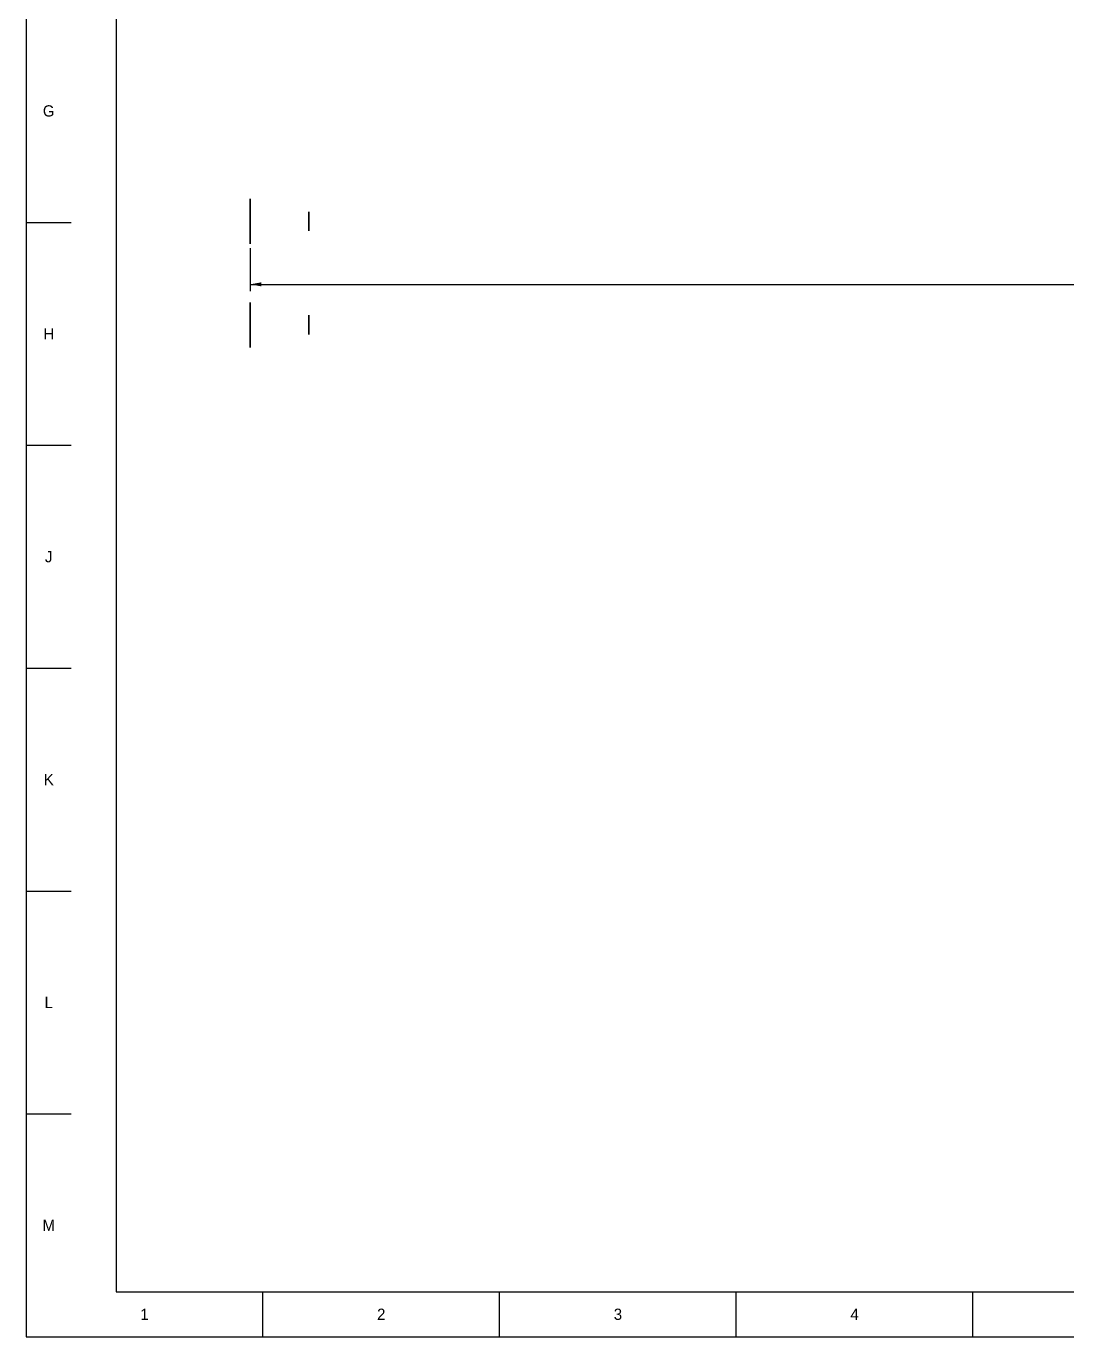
# Model space of a CAD drawing. Extents: x 0 to 1682, y 0 to 1188.
# Drawn here: x 0 to 462, y 0 to 582 of the extents above; entities that cross this region are included whole.
import ezdxf
from ezdxf.enums import TextEntityAlignment as Align

# ---------------------------------------------------------------- set-up
doc = ezdxf.new("R2010")
doc.units = 0
for name, color, linetype in [('COTAS', 7, 'CONTINUOUS'), ('FINA', 7, 'CONTINUOUS'), ('NORMA', 7, 'CONTINUOUS'), ('TEXTO', 7, 'CONTINUOUS'), ('VISIBLE', 7, 'CONTINUOUS')]:
    doc.layers.add(name, color=color, linetype=linetype)

msp = doc.modelspace()

# ---------------------------------------------------------------- linework, layer by layer
at = {"layer": 'COTAS'}
for p, q in [((99.4796, 483.4647), (99.4796, 464.4647)), ((99.4796, 467.4647), (929.4796, 467.4647))]:
    msp.add_line(p, q, dxfattribs=at)
msp.add_solid([(99.4796, 467.4647), (104.4796, 468.3647), (104.4796, 466.5647)], dxfattribs=at)
at = {"layer": 'FINA'}
for p, q in [((0, 1188), (0, 0)), ((0, 495), (20, 495)), ((0, 396), (20, 396)), ((0, 297), (20, 297)), ((0, 198), (20, 198)), ((0, 99), (20, 99)), ((105.125, 0), (105.125, 20)), ((210.25, 0), (210.25, 20)), ((315.375, 0), (315.375, 20)), ((420.5, 0), (420.5, 20)), ((0, 0), (1682, 0))]:
    msp.add_line(p, q, dxfattribs=at)
at = {"layer": 'NORMA'}
for p, q in [((40, 1168), (40, 20)), ((40, 20), (1662, 20))]:
    msp.add_line(p, q, dxfattribs=at)
at = {"layer": 'VISIBLE'}
for p, q in [((99.4796, 505.4647), (99.4796, 505.3791)), ((99.4796, 505.3791), (99.4796, 505.4647)), ((99.4796, 505.3791), (99.4796, 505.1239)), ((99.4796, 505.1239), (99.4796, 505.3791)), ((99.4796, 505.1239), (99.4796, 504.7034)), ((99.4796, 504.7034), (99.4796, 505.1239)), ((99.4796, 504.7034), (99.4796, 504.1249)), ((99.4796, 504.2727), (99.4796, 504.7034)), ((99.4796, 504.1249), (99.4796, 504.2727)), ((99.4796, 504.1249), (99.4796, 503.5839)), ((99.4796, 503.9392), (99.4796, 504.1249)), ((99.4796, 503.3982), (99.4796, 503.9392)), ((99.4796, 503.5839), (99.4796, 503.3982)), ((99.4796, 503.3982), (99.4796, 502.7561)), ((99.4796, 503.1778), (99.4796, 503.3982)), ((99.4796, 502.5357), (99.4796, 503.1778)), ((99.4796, 502.7561), (99.4796, 502.5357)), ((99.4796, 502.5357), (99.4796, 501.8035)), ((99.4796, 502.2844), (99.4796, 502.5357)), ((99.4796, 501.5523), (99.4796, 502.2844)), ((99.4796, 501.8035), (99.4796, 501.5523)), ((99.4796, 501.5523), (99.4796, 500.7425)), ((99.4796, 501.2744), (99.4796, 501.5523)), ((99.4796, 500.4647), (99.4796, 501.2744)), ((99.4796, 500.7425), (99.4796, 500.4647)), ((99.4796, 500.4647), (99.4796, 500.288)), ((99.4796, 500.288), (99.4796, 500.4647)), ((99.4796, 500.288), (99.4796, 499.5912)), ((99.4796, 500.1649), (99.4796, 500.288)), ((99.4796, 499.4681), (99.4796, 500.1649)), ((99.4796, 499.7147), (99.4796, 499.7516)), ((99.4796, 499.7516), (99.4796, 499.7147)), ((99.4796, 499.6783), (99.4796, 499.7147)), ((99.4796, 499.7147), (99.4796, 499.6783)), ((99.4796, 499.714), (99.4796, 499.7147)), ((99.4796, 499.7147), (99.4796, 499.679)), ((99.4796, 499.6783), (99.4796, 499.714)), ((99.4796, 499.679), (99.4796, 499.6783)), ((99.4796, 499.5698), (99.4796, 499.6783)), ((99.4796, 499.6783), (99.4796, 499.5698)), ((99.4796, 499.6762), (99.4796, 499.6783)), ((99.4796, 499.6783), (99.4796, 499.5719)), ((99.4796, 499.5698), (99.4796, 499.6762)), ((99.4796, 499.5912), (99.4796, 499.4681)), ((99.4796, 499.5719), (99.4796, 499.5698)), ((99.4796, 499.3911), (99.4796, 499.5698)), ((99.4796, 499.5698), (99.4796, 499.3911)), ((99.4796, 499.5665), (99.4796, 499.5698)), ((99.4796, 499.5698), (99.4796, 499.3945)), ((99.4796, 499.3911), (99.4796, 499.5665)), ((99.4796, 499.4681), (99.4796, 499.2915)), ((99.4796, 499.2915), (99.4796, 499.4681)), ((99.4796, 499.3945), (99.4796, 499.3911)), ((99.4796, 499.1453), (99.4796, 499.3911)), ((99.4796, 499.3911), (99.4796, 499.1453)), ((99.4796, 499.3865), (99.4796, 499.3911)), ((99.4796, 499.3911), (99.4796, 499.1499)), ((99.4796, 499.1453), (99.4796, 499.3865)), ((99.4796, 499.2915), (99.4796, 499.105)), ((99.4796, 499.105), (99.4796, 499.2915)), ((99.4796, 499.1499), (99.4796, 499.1453)), ((99.4796, 498.8364), (99.4796, 499.1453)), ((99.4796, 499.1453), (99.4796, 498.8364)), ((99.4796, 499.1394), (99.4796, 499.1453)), ((99.4796, 499.1453), (99.4796, 498.8422)), ((99.4796, 498.8364), (99.4796, 499.1394)), ((99.4796, 499.105), (99.4796, 498.3693)), ((99.4796, 498.975), (99.4796, 499.105)), ((99.4796, 498.2394), (99.4796, 498.975)), ((99.4796, 498.8422), (99.4796, 498.8364)), ((99.4796, 498.4699), (99.4796, 498.8364)), ((99.4796, 498.8364), (99.4796, 498.4699)), ((99.4796, 498.8295), (99.4796, 498.8364)), ((99.4796, 498.8364), (99.4796, 498.4768)), ((99.4796, 498.4699), (99.4796, 498.8295)), ((99.4796, 498.4768), (99.4796, 498.4699)), ((99.4796, 498.0519), (99.4796, 498.4699)), ((99.4796, 498.4699), (99.4796, 498.0519)), ((99.4796, 498.462), (99.4796, 498.4699)), ((99.4796, 498.4699), (99.4796, 498.0598)), ((99.4796, 498.0519), (99.4796, 498.462)), ((99.4796, 498.3693), (99.4796, 498.2394)), ((99.4796, 498.2394), (99.4796, 498.0528)), ((99.4796, 498.0528), (99.4796, 498.2394)), ((99.4796, 498.0598), (99.4796, 498.0519)), ((99.4796, 498.0528), (99.4796, 497.8596)), ((99.4796, 497.8596), (99.4796, 498.0528)), ((99.4796, 497.5897), (99.4796, 498.0519)), ((99.4796, 498.0519), (99.4796, 497.5897)), ((99.4796, 498.0432), (99.4796, 498.0519)), ((99.4796, 498.0519), (99.4796, 497.5984)), ((99.4796, 497.5897), (99.4796, 498.0432)), ((99.4796, 497.8596), (99.4796, 497.0977)), ((99.4796, 497.7251), (99.4796, 497.8596)), ((99.4796, 496.9631), (99.4796, 497.7251)), ((99.4796, 497.5984), (99.4796, 497.5897)), ((99.4796, 497.0911), (99.4796, 497.5897)), ((99.4796, 497.5897), (99.4796, 497.0911)), ((99.4796, 497.5802), (99.4796, 497.5897)), ((99.4796, 497.5897), (99.4796, 497.1005)), ((99.4796, 497.0911), (99.4796, 497.5802)), ((99.4796, 497.1005), (99.4796, 497.0911)), ((99.4796, 497.0977), (99.4796, 496.9631)), ((99.4796, 496.5646), (99.4796, 497.0911)), ((99.4796, 497.0911), (99.4796, 496.5646)), ((99.4796, 497.0811), (99.4796, 497.0911)), ((99.4796, 497.0911), (99.4796, 496.5746)), ((99.4796, 496.5646), (99.4796, 497.0811)), ((99.4796, 496.9631), (99.4796, 496.7699)), ((99.4796, 496.7699), (99.4796, 496.9631)), ((99.4796, 496.7699), (99.4796, 496.5734)), ((99.4796, 496.5734), (99.4796, 496.7699)), ((99.4796, 496.5746), (99.4796, 496.5646)), ((99.4796, 496.5734), (99.4796, 495.7981)), ((99.4796, 496.4364), (99.4796, 496.5734)), ((99.4796, 496.0194), (99.4796, 496.5646)), ((99.4796, 496.5646), (99.4796, 496.0194)), ((99.4796, 496.5543), (99.4796, 496.5646)), ((99.4796, 496.5646), (99.4796, 496.0297)), ((99.4796, 496.0194), (99.4796, 496.5543)), ((99.4796, 495.6612), (99.4796, 496.4364)), ((99.4796, 496.0297), (99.4796, 496.0194)), ((99.4796, 495.4647), (99.4796, 496.0194)), ((99.4796, 496.0194), (99.4796, 495.4647)), ((99.4796, 496.0089), (99.4796, 496.0194)), ((99.4796, 496.0194), (99.4796, 495.4751)), ((99.4796, 495.4647), (99.4796, 496.0089)), ((99.4796, 495.7981), (99.4796, 495.6612)), ((99.4796, 495.6612), (99.4796, 495.4647)), ((99.4796, 495.4647), (99.4796, 495.6612)), ((99.4796, 495.4751), (99.4796, 495.4647)), ((99.4796, 495.4647), (99.4796, 495.2681)), ((99.4796, 495.2681), (99.4796, 495.4647)), ((99.4796, 494.9099), (99.4796, 495.4647)), ((99.4796, 495.4647), (99.4796, 494.9099)), ((99.4796, 495.4542), (99.4796, 495.4647)), ((99.4796, 495.4647), (99.4796, 494.9204)), ((99.4796, 494.9099), (99.4796, 495.4542)), ((99.4796, 495.2681), (99.4796, 494.4929)), ((99.4796, 495.1312), (99.4796, 495.2681)), ((99.4796, 494.3559), (99.4796, 495.1312)), ((99.4796, 494.9204), (99.4796, 494.9099)), ((99.4796, 494.3647), (99.4796, 494.9099)), ((99.4796, 494.9099), (99.4796, 494.3647)), ((99.4796, 494.8996), (99.4796, 494.9099)), ((99.4796, 494.9099), (99.4796, 494.375)), ((99.4796, 494.3647), (99.4796, 494.8996)), ((125.4796, 499.7147), (125.4796, 499.6783)), ((125.4796, 499.6783), (125.4796, 499.7147)), ((125.4796, 499.6783), (125.4796, 499.5698)), ((125.4796, 499.5698), (125.4796, 499.6783)), ((125.4796, 499.5698), (125.4796, 499.3911)), ((125.4796, 499.3911), (125.4796, 499.5698)), ((125.4796, 499.3911), (125.4796, 499.1453)), ((125.4796, 499.1453), (125.4796, 499.3911)), ((125.4796, 499.1453), (125.4796, 498.8364)), ((125.4796, 498.8364), (125.4796, 499.1453)), ((125.4796, 498.8364), (125.4796, 498.4699)), ((125.4796, 498.4699), (125.4796, 498.8364)), ((125.4796, 498.4699), (125.4796, 498.0519)), ((125.4796, 498.0519), (125.4796, 498.4699)), ((125.4796, 498.0519), (125.4796, 497.5897)), ((125.4796, 497.5897), (125.4796, 498.0519)), ((125.4796, 497.5897), (125.4796, 497.0911)), ((125.4796, 497.0911), (125.4796, 497.5897)), ((125.4796, 497.0911), (125.4796, 496.5646)), ((125.4796, 496.5646), (125.4796, 497.0911)), ((125.4796, 496.5646), (125.4796, 496.0194)), ((125.4796, 496.0194), (125.4796, 496.5646)), ((125.4796, 496.0194), (125.4796, 495.4647)), ((125.4796, 495.4647), (125.4796, 496.0194)), ((125.4796, 495.4647), (125.4796, 494.9099)), ((125.4796, 494.9099), (125.4796, 495.4647)), ((125.4796, 494.9099), (125.4796, 494.3647)), ((125.4796, 494.3647), (125.4796, 494.9099)), ((99.4796, 494.4929), (99.4796, 494.3559)), ((99.4796, 494.375), (99.4796, 494.3647)), ((99.4796, 493.8382), (99.4796, 494.3647)), ((99.4796, 494.3647), (99.4796, 493.8382)), ((99.4796, 494.3547), (99.4796, 494.3647)), ((99.4796, 494.3647), (99.4796, 493.8482)), ((99.4796, 494.3559), (99.4796, 494.1594)), ((99.4796, 494.1594), (99.4796, 494.3559)), ((99.4796, 493.8382), (99.4796, 494.3547)), ((99.4796, 494.1594), (99.4796, 493.9662)), ((99.4796, 493.9662), (99.4796, 494.1594)), ((99.4796, 493.9662), (99.4796, 493.2042)), ((99.4796, 493.8316), (99.4796, 493.9662)), ((99.4796, 493.8482), (99.4796, 493.8382)), ((99.4796, 493.3397), (99.4796, 493.8382)), ((99.4796, 493.8382), (99.4796, 493.3397)), ((99.4796, 493.8288), (99.4796, 493.8382)), ((99.4796, 493.8382), (99.4796, 493.3491)), ((99.4796, 493.0697), (99.4796, 493.8316)), ((99.4796, 493.3397), (99.4796, 493.8288)), ((99.4796, 493.3491), (99.4796, 493.3397)), ((99.4796, 492.8774), (99.4796, 493.3397)), ((99.4796, 493.3397), (99.4796, 492.8774)), ((99.4796, 493.3309), (99.4796, 493.3397)), ((99.4796, 493.3397), (99.4796, 492.8861)), ((99.4796, 492.8774), (99.4796, 493.3309)), ((99.4796, 493.2042), (99.4796, 493.0697)), ((99.4796, 493.0697), (99.4796, 492.8765)), ((99.4796, 492.8765), (99.4796, 493.0697)), ((99.4796, 492.8861), (99.4796, 492.8774)), ((99.4796, 492.4594), (99.4796, 492.8774)), ((99.4796, 492.8774), (99.4796, 492.4594)), ((99.4796, 492.8695), (99.4796, 492.8774)), ((99.4796, 492.8774), (99.4796, 492.4673)), ((99.4796, 492.8765), (99.4796, 492.6899)), ((99.4796, 492.6899), (99.4796, 492.8765)), ((99.4796, 492.4594), (99.4796, 492.8695)), ((99.4796, 492.6899), (99.4796, 491.9543)), ((99.4796, 492.56), (99.4796, 492.6899)), ((99.4796, 491.8243), (99.4796, 492.56)), ((99.4796, 492.4673), (99.4796, 492.4594)), ((99.4796, 492.0929), (99.4796, 492.4594)), ((99.4796, 492.4594), (99.4796, 492.0929)), ((99.4796, 492.4525), (99.4796, 492.4594)), ((99.4796, 492.4594), (99.4796, 492.0998)), ((99.4796, 492.0929), (99.4796, 492.4525)), ((99.4796, 492.0998), (99.4796, 492.0929)), ((99.4796, 491.784), (99.4796, 492.0929)), ((99.4796, 492.0929), (99.4796, 491.784)), ((99.4796, 492.0871), (99.4796, 492.0929)), ((99.4796, 492.0929), (99.4796, 491.7899)), ((99.4796, 491.784), (99.4796, 492.0871)), ((99.4796, 491.9543), (99.4796, 491.8243)), ((99.4796, 491.8243), (99.4796, 491.6378)), ((99.4796, 491.6378), (99.4796, 491.8243)), ((99.4796, 491.7899), (99.4796, 491.784)), ((99.4796, 491.5382), (99.4796, 491.784)), ((99.4796, 491.784), (99.4796, 491.5382)), ((99.4796, 491.7794), (99.4796, 491.784)), ((99.4796, 491.784), (99.4796, 491.5428)), ((99.4796, 491.5382), (99.4796, 491.7794)), ((99.4796, 491.6378), (99.4796, 491.4612)), ((99.4796, 491.4612), (99.4796, 491.6378)), ((99.4796, 491.5428), (99.4796, 491.5382)), ((99.4796, 491.3595), (99.4796, 491.5382)), ((99.4796, 491.5382), (99.4796, 491.3595)), ((99.4796, 491.5348), (99.4796, 491.5382)), ((99.4796, 491.5382), (99.4796, 491.3628)), ((99.4796, 491.3595), (99.4796, 491.5348)), ((99.4796, 491.4612), (99.4796, 490.7644)), ((99.4796, 491.3381), (99.4796, 491.4612)), ((99.4796, 491.3628), (99.4796, 491.3595)), ((99.4796, 491.251), (99.4796, 491.3595)), ((99.4796, 491.3595), (99.4796, 491.251)), ((99.4796, 491.3574), (99.4796, 491.3595)), ((99.4796, 491.3595), (99.4796, 491.2531)), ((99.4796, 491.251), (99.4796, 491.3574)), ((99.4796, 490.6413), (99.4796, 491.3381)), ((99.4796, 491.2531), (99.4796, 491.251)), ((99.4796, 491.2147), (99.4796, 491.251)), ((99.4796, 491.251), (99.4796, 491.2147)), ((99.4796, 491.2503), (99.4796, 491.251)), ((99.4796, 491.251), (99.4796, 491.2153)), ((99.4796, 491.2147), (99.4796, 491.2503)), ((99.4796, 491.2153), (99.4796, 491.2147)), ((99.4796, 490.7644), (99.4796, 490.6413)), ((99.4796, 490.6413), (99.4796, 490.4647)), ((99.4796, 490.4647), (99.4796, 490.6413)), ((99.4796, 490.4647), (99.4796, 490.3009)), ((99.4796, 490.3009), (99.4796, 490.4647)), ((99.4796, 490.3009), (99.4796, 489.6549)), ((99.4796, 490.1868), (99.4796, 490.3009)), ((99.4796, 489.5408), (99.4796, 490.1868)), ((99.4796, 489.6549), (99.4796, 489.5408)), ((99.4796, 489.5408), (99.4796, 489.377)), ((99.4796, 489.377), (99.4796, 489.5408)), ((99.4796, 489.377), (99.4796, 489.2289)), ((99.4796, 489.2289), (99.4796, 489.377)), ((99.4796, 489.2289), (99.4796, 488.6449)), ((99.4796, 489.1258), (99.4796, 489.2289)), ((99.4796, 488.5417), (99.4796, 489.1258)), ((125.4796, 494.3647), (125.4796, 493.8382)), ((125.4796, 493.8382), (125.4796, 494.3647)), ((125.4796, 493.8382), (125.4796, 493.3397)), ((125.4796, 493.3397), (125.4796, 493.8382)), ((125.4796, 493.3397), (125.4796, 492.8774)), ((125.4796, 492.8774), (125.4796, 493.3397)), ((125.4796, 492.8774), (125.4796, 492.4594)), ((125.4796, 492.4594), (125.4796, 492.8774)), ((125.4796, 492.4594), (125.4796, 492.0929)), ((125.4796, 492.0929), (125.4796, 492.4594)), ((125.4796, 492.0929), (125.4796, 491.784)), ((125.4796, 491.784), (125.4796, 492.0929)), ((125.4796, 491.784), (125.4796, 491.5382)), ((125.4796, 491.5382), (125.4796, 491.784)), ((125.4796, 491.5382), (125.4796, 491.3595)), ((125.4796, 491.3595), (125.4796, 491.5382)), ((125.4796, 491.3595), (125.4796, 491.251)), ((125.4796, 491.251), (125.4796, 491.3595)), ((125.4796, 491.251), (125.4796, 491.2147)), ((125.4796, 491.2147), (125.4796, 491.251)), ((99.4796, 488.6449), (99.4796, 488.5417)), ((99.4796, 488.5417), (99.4796, 488.3936)), ((99.4796, 488.3936), (99.4796, 488.5417)), ((99.4796, 488.3936), (99.4796, 488.2637)), ((99.4796, 488.2637), (99.4796, 488.3936)), ((99.4796, 488.2637), (99.4796, 487.7515)), ((99.4796, 488.1732), (99.4796, 488.2637)), ((99.4796, 487.661), (99.4796, 488.1732)), ((99.4796, 487.7515), (99.4796, 487.661)), ((99.4796, 487.661), (99.4796, 487.5311)), ((99.4796, 487.5311), (99.4796, 487.661)), ((99.4796, 487.5311), (99.4796, 487.4217)), ((99.4796, 487.4217), (99.4796, 487.5311)), ((99.4796, 487.4217), (99.4796, 486.9901)), ((99.4796, 487.3454), (99.4796, 487.4217)), ((99.4796, 486.9138), (99.4796, 487.3454)), ((99.4796, 486.9901), (99.4796, 486.9138)), ((99.4796, 486.9138), (99.4796, 486.8044)), ((99.4796, 486.8044), (99.4796, 486.9138)), ((99.4796, 486.8044), (99.4796, 486.7173)), ((99.4796, 486.7173), (99.4796, 486.8044)), ((99.4796, 486.7173), (99.4796, 486.3737)), ((99.4796, 486.6566), (99.4796, 486.7173)), ((99.4796, 486.313), (99.4796, 486.6566)), ((99.4796, 486.3737), (99.4796, 486.313)), ((99.4796, 486.313), (99.4796, 486.2259)), ((99.4796, 486.2259), (99.4796, 486.313)), ((99.4796, 486.2259), (99.4796, 486.1625)), ((99.4796, 486.1625), (99.4796, 486.2259)), ((99.4796, 486.1625), (99.4796, 485.9128)), ((99.4796, 486.1184), (99.4796, 486.1625)), ((99.4796, 485.8687), (99.4796, 486.1184)), ((99.4796, 485.9128), (99.4796, 485.8687)), ((99.4796, 485.8687), (99.4796, 485.8054)), ((99.4796, 485.8054), (99.4796, 485.8687)), ((99.4796, 485.8054), (99.4796, 485.767)), ((99.4796, 485.767), (99.4796, 485.8054)), ((99.4796, 485.767), (99.4796, 485.6154)), ((99.4796, 485.7402), (99.4796, 485.767)), ((99.4796, 485.5886), (99.4796, 485.7402)), ((99.4796, 485.6154), (99.4796, 485.5886)), ((99.4796, 485.5886), (99.4796, 485.5502)), ((99.4796, 485.5502), (99.4796, 485.5886)), ((99.4796, 485.5502), (99.4796, 485.5373)), ((99.4796, 485.5373), (99.4796, 485.5502)), ((99.4796, 485.5373), (99.4796, 485.4865)), ((99.4796, 485.5283), (99.4796, 485.5373)), ((99.4796, 485.4775), (99.4796, 485.5283)), ((99.4796, 485.4865), (99.4796, 485.4775)), ((99.4796, 485.4775), (99.4796, 485.4647)), ((99.4796, 485.4647), (99.4796, 485.4775)), ((99.4796, 459.4518), (99.4796, 459.4647)), ((99.4796, 459.4647), (99.4796, 459.4518)), ((99.4796, 459.4428), (99.4796, 459.4518)), ((99.4796, 459.4518), (99.4796, 459.401)), ((99.4796, 459.392), (99.4796, 459.4428)), ((99.4796, 459.401), (99.4796, 459.392)), ((99.4796, 459.3791), (99.4796, 459.392)), ((99.4796, 459.392), (99.4796, 459.3791)), ((99.4796, 459.3407), (99.4796, 459.3791)), ((99.4796, 459.3791), (99.4796, 459.3407)), ((99.4796, 459.3139), (99.4796, 459.3407)), ((99.4796, 459.3407), (99.4796, 459.1891)), ((99.4796, 459.1623), (99.4796, 459.3139)), ((99.4796, 459.1891), (99.4796, 459.1623)), ((99.4796, 459.1239), (99.4796, 459.1623)), ((99.4796, 459.1623), (99.4796, 459.1239)), ((99.4796, 459.0606), (99.4796, 459.1239)), ((99.4796, 459.1239), (99.4796, 459.0606)), ((99.4796, 459.0165), (99.4796, 459.0606)), ((99.4796, 459.0606), (99.4796, 458.8109)), ((99.4796, 458.7668), (99.4796, 459.0165)), ((99.4796, 458.8109), (99.4796, 458.7668)), ((99.4796, 458.7034), (99.4796, 458.7668)), ((99.4796, 458.7668), (99.4796, 458.7034)), ((99.4796, 458.6163), (99.4796, 458.7034)), ((99.4796, 458.7034), (99.4796, 458.6163)), ((99.4796, 458.5556), (99.4796, 458.6163)), ((99.4796, 458.6163), (99.4796, 458.2727)), ((99.4796, 458.212), (99.4796, 458.5556)), ((99.4796, 458.2727), (99.4796, 458.212)), ((99.4796, 458.1249), (99.4796, 458.212)), ((99.4796, 458.212), (99.4796, 458.1249)), ((99.4796, 458.0155), (99.4796, 458.1249)), ((99.4796, 458.1249), (99.4796, 457.5839)), ((99.4796, 457.9392), (99.4796, 458.0155)), ((99.4796, 457.5076), (99.4796, 457.9392)), ((99.4796, 457.5839), (99.4796, 457.3982)), ((99.4796, 457.3982), (99.4796, 457.5076)), ((99.4796, 457.2683), (99.4796, 457.3982)), ((99.4796, 457.3982), (99.4796, 456.7561)), ((99.4796, 457.1778), (99.4796, 457.2683)), ((99.4796, 456.6656), (99.4796, 457.1778)), ((99.4796, 456.7561), (99.4796, 456.5357)), ((99.4796, 456.5357), (99.4796, 456.6656)), ((99.4796, 456.3876), (99.4796, 456.5357)), ((99.4796, 456.5357), (99.4796, 455.8035)), ((99.4796, 456.2844), (99.4796, 456.3876)), ((99.4796, 455.7004), (99.4796, 456.2844)), ((99.4796, 455.8035), (99.4796, 455.5523)), ((99.4796, 455.5523), (99.4796, 455.7004)), ((99.4796, 455.3885), (99.4796, 455.5523)), ((99.4796, 455.5523), (99.4796, 454.7425)), ((99.4796, 455.2744), (99.4796, 455.3885)), ((99.4796, 454.6284), (99.4796, 455.2744)), ((99.4796, 454.7425), (99.4796, 454.4647)), ((99.4796, 454.4647), (99.4796, 454.6284)), ((99.4796, 454.288), (99.4796, 454.4647)), ((99.4796, 454.4647), (99.4796, 454.1649)), ((99.4796, 454.1649), (99.4796, 454.288)), ((99.4796, 453.4681), (99.4796, 454.1649)), ((99.4796, 454.1649), (99.4796, 453.2915)), ((99.4796, 453.7147), (99.4796, 453.6783)), ((99.4796, 453.6783), (99.4796, 453.7147)), ((99.4796, 453.7147), (99.4796, 453.679)), ((99.4796, 453.714), (99.4796, 453.7147)), ((99.4796, 453.6783), (99.4796, 453.714)), ((99.4796, 453.679), (99.4796, 453.6783)), ((99.4796, 453.6783), (99.4796, 453.5698)), ((99.4796, 453.5698), (99.4796, 453.6783)), ((99.4796, 453.6783), (99.4796, 453.5719)), ((99.4796, 453.6762), (99.4796, 453.6783)), ((99.4796, 453.5698), (99.4796, 453.6762)), ((99.4796, 453.5719), (99.4796, 453.5698)), ((99.4796, 453.5698), (99.4796, 453.3911)), ((99.4796, 453.3911), (99.4796, 453.5698)), ((99.4796, 453.5698), (99.4796, 453.3945)), ((99.4796, 453.5665), (99.4796, 453.5698)), ((99.4796, 453.3911), (99.4796, 453.5665)), ((99.4796, 453.2915), (99.4796, 453.4681)), ((99.4796, 453.3945), (99.4796, 453.3911)), ((99.4796, 453.3911), (99.4796, 453.1453)), ((99.4796, 453.1453), (99.4796, 453.3911)), ((99.4796, 453.3911), (99.4796, 453.1499)), ((99.4796, 453.3865), (99.4796, 453.3911)), ((99.4796, 453.1453), (99.4796, 453.3865)), ((99.4796, 453.105), (99.4796, 453.2915)), ((99.4796, 453.2915), (99.4796, 452.0528)), ((99.4796, 453.1499), (99.4796, 453.1453)), ((99.4796, 453.1453), (99.4796, 452.8364)), ((99.4796, 452.8364), (99.4796, 453.1453)), ((99.4796, 453.1453), (99.4796, 452.8422)), ((99.4796, 453.1394), (99.4796, 453.1453)), ((99.4796, 452.8364), (99.4796, 453.1394)), ((99.4796, 452.975), (99.4796, 453.105)), ((99.4796, 452.2394), (99.4796, 452.975)), ((99.4796, 452.8422), (99.4796, 452.8364)), ((99.4796, 452.8364), (99.4796, 452.4699)), ((99.4796, 452.4699), (99.4796, 452.8364)), ((99.4796, 452.8364), (99.4796, 452.4768)), ((99.4796, 452.8295), (99.4796, 452.8364)), ((99.4796, 452.4699), (99.4796, 452.8295)), ((99.4796, 452.4768), (99.4796, 452.4699)), ((99.4796, 452.4699), (99.4796, 452.0519)), ((99.4796, 452.0519), (99.4796, 452.4699)), ((99.4796, 452.4699), (99.4796, 452.0598)), ((99.4796, 452.462), (99.4796, 452.4699)), ((99.4796, 452.0519), (99.4796, 452.462)), ((99.4796, 452.0528), (99.4796, 452.2394)), ((99.4796, 452.0598), (99.4796, 452.0519)), ((99.4796, 451.8596), (99.4796, 452.0528)), ((99.4796, 452.0528), (99.4796, 450.7699)), ((99.4796, 452.0519), (99.4796, 451.5897)), ((99.4796, 451.5897), (99.4796, 452.0519)), ((99.4796, 452.0519), (99.4796, 451.5984)), ((99.4796, 452.0432), (99.4796, 452.0519)), ((99.4796, 451.5897), (99.4796, 452.0432)), ((99.4796, 451.7251), (99.4796, 451.8596)), ((99.4796, 450.9631), (99.4796, 451.7251)), ((99.4796, 451.5984), (99.4796, 451.5897)), ((99.4796, 451.5897), (99.4796, 451.0911)), ((99.4796, 451.0911), (99.4796, 451.5897)), ((99.4796, 451.5897), (99.4796, 451.1005)), ((99.4796, 451.5802), (99.4796, 451.5897)), ((99.4796, 451.0911), (99.4796, 451.5802)), ((99.4796, 451.1005), (99.4796, 451.0911)), ((99.4796, 451.0911), (99.4796, 450.5646)), ((99.4796, 450.5646), (99.4796, 451.0911)), ((99.4796, 451.0911), (99.4796, 450.5746)), ((99.4796, 451.0811), (99.4796, 451.0911)), ((99.4796, 450.5646), (99.4796, 451.0811)), ((99.4796, 450.7699), (99.4796, 450.9631)), ((99.4796, 450.5734), (99.4796, 450.7699)), ((99.4796, 450.7699), (99.4796, 449.4647)), ((99.4796, 450.5746), (99.4796, 450.5646)), ((99.4796, 450.4364), (99.4796, 450.5734)), ((99.4796, 450.5646), (99.4796, 450.0194)), ((99.4796, 450.0194), (99.4796, 450.5646)), ((99.4796, 450.5646), (99.4796, 450.0297)), ((99.4796, 450.5543), (99.4796, 450.5646)), ((99.4796, 450.0194), (99.4796, 450.5543)), ((99.4796, 449.6612), (99.4796, 450.4364)), ((99.4796, 450.0297), (99.4796, 450.0194)), ((99.4796, 450.029), (99.4796, 449.4647)), ((99.4796, 450.0194), (99.4796, 449.4647)), ((99.4796, 449.4647), (99.4796, 450.0194)), ((99.4796, 450.0194), (99.4796, 449.4751)), ((99.4796, 450.0089), (99.4796, 450.0194)), ((99.4796, 449.4647), (99.4796, 450.0089)), ((99.4796, 449.4647), (99.4796, 449.6612)), ((99.4796, 449.4751), (99.4796, 449.4647)), ((99.4796, 449.4647), (99.4796, 448.1594)), ((99.4796, 449.2681), (99.4796, 449.4647)), ((99.4796, 449.4647), (99.4796, 448.9003)), ((99.4796, 448.9099), (99.4796, 449.4647)), ((99.4796, 449.4647), (99.4796, 448.9099)), ((99.4796, 449.4542), (99.4796, 449.4647)), ((99.4796, 449.4647), (99.4796, 448.9204)), ((99.4796, 448.9099), (99.4796, 449.4542)), ((99.4796, 449.1312), (99.4796, 449.2681)), ((99.4796, 448.3559), (99.4796, 449.1312)), ((99.4796, 448.9204), (99.4796, 448.9099)), ((99.4796, 448.3647), (99.4796, 448.9099)), ((99.4796, 448.9099), (99.4796, 448.3647)), ((99.4796, 448.8996), (99.4796, 448.9099)), ((99.4796, 448.9099), (99.4796, 448.375)), ((99.4796, 448.3647), (99.4796, 448.8996)), ((99.4796, 448.375), (99.4796, 448.3647)), ((99.4796, 447.8382), (99.4796, 448.3647)), ((99.4796, 448.3647), (99.4796, 447.8382)), ((99.4796, 448.3547), (99.4796, 448.3647)), ((99.4796, 448.3647), (99.4796, 447.8482)), ((99.4796, 448.1594), (99.4796, 448.3559)), ((99.4796, 447.8382), (99.4796, 448.3547)), ((125.4796, 453.6783), (125.4796, 453.7147)), ((125.4796, 453.7147), (125.4796, 453.6783)), ((125.4796, 453.5698), (125.4796, 453.6783)), ((125.4796, 453.6783), (125.4796, 453.5698)), ((125.4796, 453.3911), (125.4796, 453.5698)), ((125.4796, 453.5698), (125.4796, 453.3911)), ((125.4796, 453.1453), (125.4796, 453.3911)), ((125.4796, 453.3911), (125.4796, 453.1453)), ((125.4796, 452.8364), (125.4796, 453.1453)), ((125.4796, 453.1453), (125.4796, 452.8364)), ((125.4796, 452.4699), (125.4796, 452.8364)), ((125.4796, 452.8364), (125.4796, 452.4699)), ((125.4796, 452.0519), (125.4796, 452.4699)), ((125.4796, 452.4699), (125.4796, 452.0519)), ((125.4796, 451.5897), (125.4796, 452.0519)), ((125.4796, 452.0519), (125.4796, 451.5897)), ((125.4796, 451.0911), (125.4796, 451.5897)), ((125.4796, 451.5897), (125.4796, 451.0911)), ((125.4796, 450.5646), (125.4796, 451.0911)), ((125.4796, 451.0911), (125.4796, 450.5646)), ((125.4796, 450.0194), (125.4796, 450.5646)), ((125.4796, 450.5646), (125.4796, 450.0194)), ((125.4796, 449.4647), (125.4796, 450.0194)), ((125.4796, 450.0194), (125.4796, 449.4647)), ((125.4796, 449.4647), (125.4796, 448.9099)), ((125.4796, 448.9099), (125.4796, 449.4647)), ((125.4796, 448.9099), (125.4796, 448.3647)), ((125.4796, 448.3647), (125.4796, 448.9099)), ((125.4796, 448.3647), (125.4796, 447.8382)), ((125.4796, 447.8382), (125.4796, 448.3647)), ((99.4796, 448.1594), (99.4796, 446.8765)), ((99.4796, 447.9662), (99.4796, 448.1594)), ((99.4796, 447.8316), (99.4796, 447.9662)), ((99.4796, 447.8482), (99.4796, 447.8382)), ((99.4796, 447.3397), (99.4796, 447.8382)), ((99.4796, 447.8382), (99.4796, 447.3397)), ((99.4796, 447.8288), (99.4796, 447.8382)), ((99.4796, 447.8382), (99.4796, 447.3491)), ((99.4796, 447.0697), (99.4796, 447.8316)), ((99.4796, 447.3397), (99.4796, 447.8288)), ((99.4796, 447.3491), (99.4796, 447.3397)), ((99.4796, 446.8774), (99.4796, 447.3397)), ((99.4796, 447.3397), (99.4796, 446.8774)), ((99.4796, 447.3309), (99.4796, 447.3397)), ((99.4796, 447.3397), (99.4796, 446.8861)), ((99.4796, 446.8774), (99.4796, 447.3309)), ((99.4796, 446.8765), (99.4796, 447.0697)), ((99.4796, 446.8861), (99.4796, 446.8774)), ((99.4796, 446.4594), (99.4796, 446.8774)), ((99.4796, 446.8774), (99.4796, 446.4594)), ((99.4796, 446.8695), (99.4796, 446.8774)), ((99.4796, 446.8774), (99.4796, 446.4673)), ((99.4796, 446.8765), (99.4796, 445.6378)), ((99.4796, 446.6899), (99.4796, 446.8765)), ((99.4796, 446.4594), (99.4796, 446.8695)), ((99.4796, 446.56), (99.4796, 446.6899)), ((99.4796, 445.8243), (99.4796, 446.56)), ((99.4796, 446.4673), (99.4796, 446.4594)), ((99.4796, 446.0929), (99.4796, 446.4594)), ((99.4796, 446.4594), (99.4796, 446.0929)), ((99.4796, 446.4525), (99.4796, 446.4594)), ((99.4796, 446.4594), (99.4796, 446.0998)), ((99.4796, 446.0929), (99.4796, 446.4525)), ((99.4796, 446.0998), (99.4796, 446.0929)), ((99.4796, 445.784), (99.4796, 446.0929)), ((99.4796, 446.0929), (99.4796, 445.784)), ((99.4796, 446.0871), (99.4796, 446.0929)), ((99.4796, 446.0929), (99.4796, 445.7899)), ((99.4796, 445.784), (99.4796, 446.0871)), ((99.4796, 445.6378), (99.4796, 445.8243)), ((99.4796, 445.7899), (99.4796, 445.784)), ((99.4796, 445.5382), (99.4796, 445.784)), ((99.4796, 445.784), (99.4796, 445.5382)), ((99.4796, 445.7794), (99.4796, 445.784)), ((99.4796, 445.784), (99.4796, 445.5428)), ((99.4796, 445.5382), (99.4796, 445.7794)), ((99.4796, 445.6378), (99.4796, 444.4647)), ((99.4796, 445.4612), (99.4796, 445.6378)), ((99.4796, 445.5428), (99.4796, 445.5382)), ((99.4796, 445.3595), (99.4796, 445.5382)), ((99.4796, 445.5382), (99.4796, 445.3595)), ((99.4796, 445.5348), (99.4796, 445.5382)), ((99.4796, 445.5382), (99.4796, 445.3628)), ((99.4796, 445.3595), (99.4796, 445.5348)), ((99.4796, 445.3381), (99.4796, 445.4612)), ((99.4796, 445.3628), (99.4796, 445.3595)), ((99.4796, 445.251), (99.4796, 445.3595)), ((99.4796, 445.3595), (99.4796, 445.251)), ((99.4796, 445.3574), (99.4796, 445.3595)), ((99.4796, 445.3595), (99.4796, 445.2531)), ((99.4796, 445.251), (99.4796, 445.3574)), ((99.4796, 444.6413), (99.4796, 445.3381)), ((99.4796, 445.2531), (99.4796, 445.251)), ((99.4796, 445.2147), (99.4796, 445.251)), ((99.4796, 445.251), (99.4796, 445.2147)), ((99.4796, 445.2503), (99.4796, 445.251)), ((99.4796, 445.251), (99.4796, 445.2153)), ((99.4796, 445.2147), (99.4796, 445.2503)), ((99.4796, 445.2153), (99.4796, 445.2147)), ((99.4796, 444.4647), (99.4796, 444.6413)), ((99.4796, 444.4647), (99.4796, 443.6549)), ((99.4796, 444.3009), (99.4796, 444.4647)), ((99.4796, 444.1868), (99.4796, 444.3009)), ((99.4796, 443.5408), (99.4796, 444.1868)), ((99.4796, 443.6549), (99.4796, 443.377)), ((99.4796, 443.377), (99.4796, 443.5408)), ((99.4796, 443.377), (99.4796, 442.6449)), ((99.4796, 443.2289), (99.4796, 443.377)), ((99.4796, 443.1258), (99.4796, 443.2289)), ((99.4796, 442.5417), (99.4796, 443.1258)), ((99.4796, 442.6449), (99.4796, 442.3936)), ((99.4796, 442.3936), (99.4796, 442.5417)), ((125.4796, 447.8382), (125.4796, 447.3397)), ((125.4796, 447.3397), (125.4796, 447.8382)), ((125.4796, 447.3397), (125.4796, 446.8774)), ((125.4796, 446.8774), (125.4796, 447.3397)), ((125.4796, 446.8774), (125.4796, 446.4594)), ((125.4796, 446.4594), (125.4796, 446.8774)), ((125.4796, 446.4594), (125.4796, 446.0929)), ((125.4796, 446.0929), (125.4796, 446.4594)), ((125.4796, 446.0929), (125.4796, 445.784)), ((125.4796, 445.784), (125.4796, 446.0929)), ((125.4796, 445.784), (125.4796, 445.5382)), ((125.4796, 445.5382), (125.4796, 445.784)), ((125.4796, 445.5382), (125.4796, 445.3595)), ((125.4796, 445.3595), (125.4796, 445.5382)), ((125.4796, 445.3595), (125.4796, 445.251)), ((125.4796, 445.251), (125.4796, 445.3595)), ((125.4796, 445.251), (125.4796, 445.2147)), ((125.4796, 445.2147), (125.4796, 445.251)), ((99.4796, 442.3936), (99.4796, 441.7515)), ((99.4796, 442.2637), (99.4796, 442.3936)), ((99.4796, 442.1732), (99.4796, 442.2637)), ((99.4796, 441.661), (99.4796, 442.1732)), ((99.4796, 441.7515), (99.4796, 441.5311)), ((99.4796, 441.5311), (99.4796, 441.661)), ((99.4796, 441.5311), (99.4796, 440.9901)), ((99.4796, 441.4217), (99.4796, 441.5311)), ((99.4796, 441.3454), (99.4796, 441.4217)), ((99.4796, 440.9138), (99.4796, 441.3454)), ((99.4796, 440.9901), (99.4796, 440.8044)), ((99.4796, 440.8044), (99.4796, 440.9138)), ((99.4796, 440.8044), (99.4796, 440.7173)), ((99.4796, 440.7173), (99.4796, 440.8044)), ((99.4796, 440.7173), (99.4796, 440.3737)), ((99.4796, 440.6566), (99.4796, 440.7173)), ((99.4796, 440.313), (99.4796, 440.6566)), ((99.4796, 440.3737), (99.4796, 440.313)), ((99.4796, 440.313), (99.4796, 440.2259)), ((99.4796, 440.2259), (99.4796, 440.313)), ((99.4796, 440.2259), (99.4796, 440.1625)), ((99.4796, 440.1625), (99.4796, 440.2259)), ((99.4796, 440.1625), (99.4796, 439.9128)), ((99.4796, 440.1184), (99.4796, 440.1625)), ((99.4796, 439.8687), (99.4796, 440.1184)), ((99.4796, 439.9128), (99.4796, 439.8687)), ((99.4796, 439.8687), (99.4796, 439.8054)), ((99.4796, 439.8054), (99.4796, 439.8687)), ((99.4796, 439.8054), (99.4796, 439.767)), ((99.4796, 439.767), (99.4796, 439.8054)), ((99.4796, 439.767), (99.4796, 439.6154)), ((99.4796, 439.7402), (99.4796, 439.767)), ((99.4796, 439.5886), (99.4796, 439.7402)), ((99.4796, 439.6154), (99.4796, 439.5886)), ((99.4796, 439.5886), (99.4796, 439.5502)), ((99.4796, 439.5502), (99.4796, 439.5886)), ((99.4796, 439.5502), (99.4796, 439.5373)), ((99.4796, 439.5373), (99.4796, 439.5502)), ((99.4796, 439.5373), (99.4796, 439.4865)), ((99.4796, 439.5283), (99.4796, 439.5373)), ((99.4796, 439.4775), (99.4796, 439.5283)), ((99.4796, 439.4865), (99.4796, 439.4775)), ((99.4796, 439.4775), (99.4796, 439.4647)), ((99.4796, 439.4647), (99.4796, 439.4775))]:
    msp.add_line(p, q, dxfattribs=at)

# ---------------------------------------------------------------- texts
at = {"layer": 'TEXTO'}
for s, p in [('G', (10, 544.5)), ('H', (10, 445.5)), ('J', (10, 346.5)), ('K', (10, 247.5)), ('L', (10, 148.5)), ('M', (10, 49.5)), ('1', (52.5625, 10)), ('2', (157.6875, 10)), ('3', (262.8125, 10)), ('4', (367.9375, 10))]:
    msp.add_text(s, height=5, dxfattribs=at).set_placement(p, align=Align.MIDDLE_CENTER)

doc.saveas('drawing.dxf')
